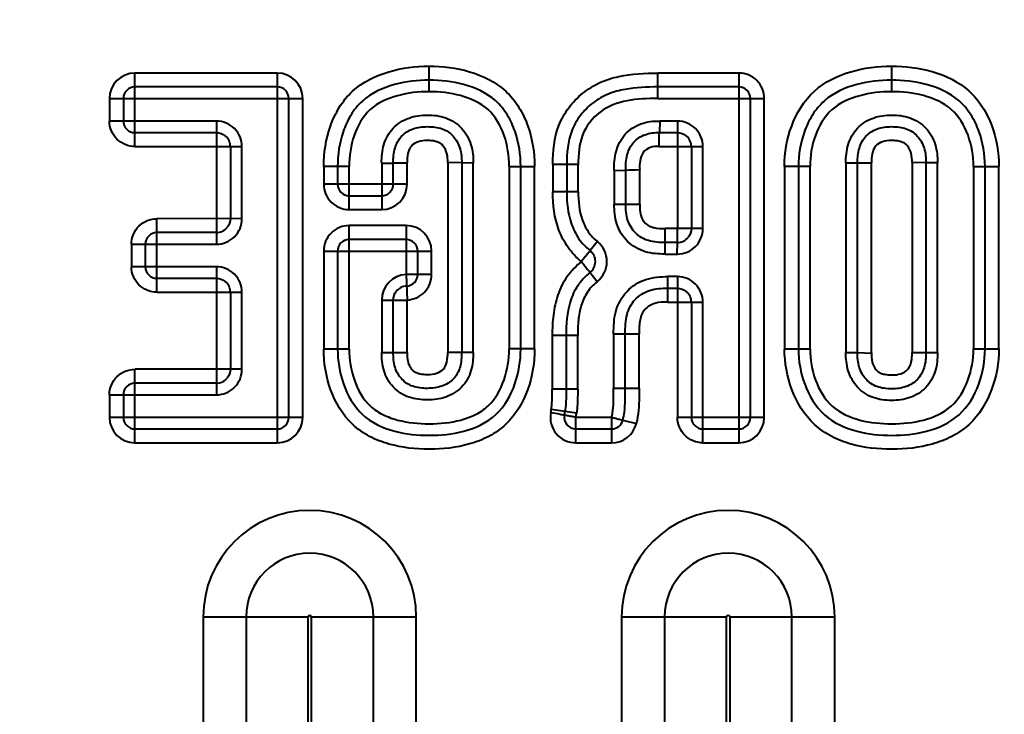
# Model space of a CAD drawing. Header units: millimetres. Extents: x -2895 to -298, y -11750 to -2997.
# Drawn here: x -1776.12 to -1733.55, y -5944.39 to -5914.38 of the extents above; entities that cross this region are included whole.
import ezdxf

# ---------------------------------------------------------------- set-up
doc = ezdxf.new("R2010")
doc.units = ezdxf.units.MM
doc.header["$LTSCALE"] = 16.335
doc.header["$PDMODE"] = 3
doc.header["$PDSIZE"] = 0.3125
doc.layers.get('0').update_dxf_attribs({"linetype": 'CONTINUOUS'})
doc.layers.get('Defpoints').update_dxf_attribs({"linetype": 'CONTINUOUS'})
doc.styles.get("Standard").update_dxf_attribs({"font": 'txt', "width": 0.8})
doc.dimstyles.new('ISO-25', dxfattribs={"dimtxt": 8, "dimasz": 6, "dimexe": 0, "dimexo": 0, "dimgap": 0, "dimtad": 1, "dimdsep": 46, "dimtxsty": 'Standard', "dimcen": 0, "dimclrd": 4, "dimclre": 4, "dimclrt": 6, "dimazin": 0, "dimtfac": 1, "dimtofl": 0, "dimtmove": 0, "dimatfit": 3, "dimfxl": 0, "dimarcsym": 0})

# ---------------------------------------------------------------- blocks, each defined once
blk = doc.blocks.new('*D131')
at = {"color": 4, "lineweight": -2, "transparency": 16777216}
for p, q in [((-1562.533, -5933.468), (-1550.533, -5928.468)), ((-1550.533, -5928.468), (-1530.533, -5928.468)), ((-1601.269, -5933.468), (-1562.533, -5933.468))]:
    blk.add_line(p, q, dxfattribs=at)
at = {"layer": 'Defpoints', "color": 0, "transparency": 16777216}
for p in [(-1601.269, -5933.468), (-1781.669, -5985.468)]:
    blk.add_point(p, dxfattribs=at)
at = {"color": 6, "transparency": 16777216, "insert": (-1534.533, -5925.468), "char_height": 6, "attachment_point": 5, "bg_fill": 3, "box_fill_scale": 1.1, "bg_fill_color": 256, "bg_fill_true_color": 13158600, "bg_fill_transparency": 0}
blk.add_mtext('52', dxfattribs=at)
at = {"layer": 'Defpoints', "color": 0, "transparency": 16777216}
blk.add_point((-1538.533, -5928.468), dxfattribs=at)
blk = doc.blocks.new('*D132')
at = {"color": 4, "lineweight": -2, "transparency": 16777216}
blk.add_line((-1601.269, -5894.463), (-1532.133, -5894.463), dxfattribs=at)
at = {"layer": 'Defpoints', "color": 0, "transparency": 16777216}
for p in [(-1601.269, -5894.463), (-1781.669, -5985.468)]:
    blk.add_point(p, dxfattribs=at)
at = {"color": 6, "transparency": 16777216, "insert": (-1535.333, -5891.463), "char_height": 6, "attachment_point": 5, "bg_fill": 3, "box_fill_scale": 1.1, "bg_fill_color": 256, "bg_fill_true_color": 13158600, "bg_fill_transparency": 0}
blk.add_mtext('91', dxfattribs=at)
at = {"layer": 'Defpoints', "color": 0, "transparency": 16777216}
blk.add_point((-1538.533, -5894.463), dxfattribs=at)
blk = doc.blocks.new('*D133')
at = {"color": 4, "lineweight": -2, "transparency": 16777216}
for p, q in [((-1562.533, -5880.468), (-1550.533, -5878.468)), ((-1550.533, -5878.468), (-1528.133, -5878.468)), ((-1584.039, -5880.468), (-1562.533, -5880.468))]:
    blk.add_line(p, q, dxfattribs=at)
at = {"layer": 'Defpoints', "color": 0, "transparency": 16777216}
for p in [(-1584.039, -5880.468), (-1781.669, -5985.468)]:
    blk.add_point(p, dxfattribs=at)
at = {"color": 6, "transparency": 16777216, "insert": (-1533.333, -5875.468), "char_height": 6, "attachment_point": 5, "bg_fill": 3, "box_fill_scale": 1.1, "bg_fill_color": 256, "bg_fill_true_color": 13158600, "bg_fill_transparency": 0}
blk.add_mtext('105', dxfattribs=at)
at = {"layer": 'Defpoints', "color": 0, "transparency": 16777216}
blk.add_point((-1538.533, -5878.468), dxfattribs=at)
blk = doc.blocks.new('*D134')
at = {"color": 4, "lineweight": -2, "transparency": 16777216}
for p, q in [((-1562.533, -5858.468), (-1550.533, -5853.207)), ((-1550.533, -5853.207), (-1527.333, -5853.207)), ((-1777.269, -5858.468), (-1562.533, -5858.468))]:
    blk.add_line(p, q, dxfattribs=at)
at = {"layer": 'Defpoints', "color": 0, "transparency": 16777216}
for p in [(-1777.269, -5858.468), (-1781.669, -5985.468)]:
    blk.add_point(p, dxfattribs=at)
at = {"color": 6, "transparency": 16777216, "insert": (-1532.933, -5850.207), "char_height": 6, "attachment_point": 5, "bg_fill": 3, "box_fill_scale": 1.1, "bg_fill_color": 256, "bg_fill_true_color": 13158600, "bg_fill_transparency": 0}
blk.add_mtext('127', dxfattribs=at)
at = {"layer": 'Defpoints', "color": 0, "transparency": 16777216}
blk.add_point((-1538.533, -5853.207), dxfattribs=at)
blk = doc.blocks.new('*D135')
at = {"color": 4, "lineweight": -2, "transparency": 16777216}
blk.add_line((-1573.271, -5825.468), (-1528.133, -5825.468), dxfattribs=at)
at = {"layer": 'Defpoints', "color": 0, "transparency": 16777216}
for p in [(-1573.271, -5825.468), (-1781.669, -5985.468)]:
    blk.add_point(p, dxfattribs=at)
at = {"color": 6, "transparency": 16777216, "insert": (-1533.333, -5822.468), "char_height": 6, "attachment_point": 5, "bg_fill": 3, "box_fill_scale": 1.1, "bg_fill_color": 256, "bg_fill_true_color": 13158600, "bg_fill_transparency": 0}
blk.add_mtext('160', dxfattribs=at)
at = {"layer": 'Defpoints', "color": 0, "transparency": 16777216}
blk.add_point((-1538.533, -5825.468), dxfattribs=at)
blk = doc.blocks.new('*D148')
at = {"color": 4, "lineweight": -2, "transparency": 16777216}
blk.add_line((-1741.669, -5854.068), (-1741.669, -5783.945), dxfattribs=at)
at = {"layer": 'Defpoints', "color": 0, "transparency": 16777216}
for p in [(-1741.669, -5854.068), (-1781.669, -5985.468)]:
    blk.add_point(p, dxfattribs=at)
at = {"color": 6, "transparency": 16777216, "insert": (-1744.669, -5787.545), "char_height": 6, "attachment_point": 5, "rotation": 90, "bg_fill": 3, "box_fill_scale": 1.1, "bg_fill_color": 256, "bg_fill_true_color": 13158600, "bg_fill_transparency": 0}
blk.add_mtext('40', dxfattribs=at)
at = {"layer": 'Defpoints', "color": 0, "transparency": 16777216}
blk.add_point((-1741.669, -5791.145), dxfattribs=at)
blk = doc.blocks.new('*D149')
at = {"color": 4, "lineweight": -2, "transparency": 16777216}
blk.add_line((-1701.669, -5854.068), (-1701.669, -5783.945), dxfattribs=at)
at = {"layer": 'Defpoints', "color": 0, "transparency": 16777216}
for p in [(-1701.669, -5854.068), (-1781.669, -5985.468)]:
    blk.add_point(p, dxfattribs=at)
at = {"color": 6, "transparency": 16777216, "insert": (-1704.669, -5787.545), "char_height": 6, "attachment_point": 5, "rotation": 90, "bg_fill": 3, "box_fill_scale": 1.1, "bg_fill_color": 256, "bg_fill_true_color": 13158600, "bg_fill_transparency": 0}
blk.add_mtext('80', dxfattribs=at)
at = {"layer": 'Defpoints', "color": 0, "transparency": 16777216}
blk.add_point((-1701.669, -5791.145), dxfattribs=at)
blk = doc.blocks.new('*D150')
at = {"color": 4, "lineweight": -2, "transparency": 16777216}
blk.add_line((-1631.669, -5854.163), (-1631.669, -5780.745), dxfattribs=at)
at = {"layer": 'Defpoints', "color": 0, "transparency": 16777216}
for p in [(-1631.669, -5854.163), (-1781.669, -5985.468)]:
    blk.add_point(p, dxfattribs=at)
at = {"color": 6, "transparency": 16777216, "insert": (-1634.669, -5785.945), "char_height": 6, "attachment_point": 5, "rotation": 90, "bg_fill": 3, "box_fill_scale": 1.1, "bg_fill_color": 256, "bg_fill_true_color": 13158600, "bg_fill_transparency": 0}
blk.add_mtext('150', dxfattribs=at)
at = {"layer": 'Defpoints', "color": 0, "transparency": 16777216}
blk.add_point((-1631.669, -5791.145), dxfattribs=at)
blk = doc.blocks.new('*D151')
at = {"color": 4, "lineweight": -2, "transparency": 16777216}
for p, q in [((-1604.169, -5803.145), (-1604.169, -5779.945)), ((-1605.669, -5815.145), (-1604.169, -5803.145)), ((-1605.669, -5971.068), (-1605.669, -5815.145))]:
    blk.add_line(p, q, dxfattribs=at)
at = {"layer": 'Defpoints', "color": 0, "transparency": 16777216}
for p in [(-1605.669, -5971.068), (-1781.669, -5985.468)]:
    blk.add_point(p, dxfattribs=at)
at = {"color": 6, "transparency": 16777216, "insert": (-1607.169, -5785.545), "char_height": 6, "attachment_point": 5, "rotation": 90, "bg_fill": 3, "box_fill_scale": 1.1, "bg_fill_color": 256, "bg_fill_true_color": 13158600, "bg_fill_transparency": 0}
blk.add_mtext('176', dxfattribs=at)
at = {"layer": 'Defpoints', "color": 0, "transparency": 16777216}
blk.add_point((-1604.169, -5791.145), dxfattribs=at)
blk = doc.blocks.new('*D206')
at = {"color": 4, "lineweight": -2, "transparency": 16777216}
blk.add_line((-1576.669, -5822.298), (-1576.669, -5779.145), dxfattribs=at)
at = {"layer": 'Defpoints', "color": 0, "transparency": 16777216}
for p in [(-1576.669, -5791.145), (-1576.669, -5822.298), (-1781.669, -5985.468)]:
    blk.add_point(p, dxfattribs=at)
at = {"color": 6, "transparency": 16777216, "insert": (-1579.669, -5785.145), "char_height": 6, "attachment_point": 5, "rotation": 90, "bg_fill": 3, "box_fill_scale": 1.1, "bg_fill_color": 256, "bg_fill_true_color": 13158600, "bg_fill_transparency": 0}
blk.add_mtext('205', dxfattribs=at)
blk = doc.blocks.new('*D183')
at = {"color": 4, "lineweight": -2, "transparency": 16777216}
blk.add_line((-1666.094, -5864.313), (-1520.446, -5864.313), dxfattribs=at)
at = {"layer": 'Defpoints', "color": 0, "transparency": 16777216}
for p in [(-1666.094, -5864.313), (-1781.669, -5985.468)]:
    blk.add_point(p, dxfattribs=at)
at = {"color": 6, "transparency": 16777216, "insert": (-1530.046, -5861.313), "char_height": 6, "attachment_point": 5, "bg_fill": 3, "box_fill_scale": 1.1, "bg_fill_color": 256, "bg_fill_true_color": 13158600, "bg_fill_transparency": 0}
blk.add_mtext('121.16', dxfattribs=at)
at = {"layer": 'Defpoints', "color": 0, "transparency": 16777216}
blk.add_point((-1539.646, -5864.313), dxfattribs=at)
blk = doc.blocks.new('*D184')
at = {"color": 4, "lineweight": -2, "transparency": 16777216}
blk.add_line((-1666.094, -5863.702), (-1666.094, -5771.834), dxfattribs=at)
at = {"layer": 'Defpoints', "color": 0, "transparency": 16777216}
for p in [(-1666.094, -5863.702), (-1781.669, -5985.468)]:
    blk.add_point(p, dxfattribs=at)
at = {"color": 6, "transparency": 16777216, "insert": (-1669.094, -5782.234), "char_height": 6, "attachment_point": 5, "rotation": 90, "bg_fill": 3, "box_fill_scale": 1.1, "bg_fill_color": 256, "bg_fill_true_color": 13158600, "bg_fill_transparency": 0}
blk.add_mtext('115.58', dxfattribs=at)
at = {"layer": 'Defpoints', "color": 0, "transparency": 16777216}
blk.add_point((-1666.094, -5792.634), dxfattribs=at)
blk = doc.blocks.new('*D604')
at = {"color": 4, "lineweight": -2, "transparency": 16777216}
blk.add_line((-1780.054, -5840.468), (-1754.09, -5840.468), dxfattribs=at)
at = {"layer": 'Defpoints', "color": 0, "transparency": 16777216}
for p in [(-1780.054, -5840.468), (-1781.669, -5985.468)]:
    blk.add_point(p, dxfattribs=at)
at = {"color": 6, "transparency": 16777216, "insert": (-1759.69, -5837.468), "char_height": 6, "attachment_point": 5, "bg_fill": 3, "box_fill_scale": 1.1, "bg_fill_color": 256, "bg_fill_true_color": 13158600, "bg_fill_transparency": 0}
blk.add_mtext('145', dxfattribs=at)
at = {"layer": 'Defpoints', "color": 0, "transparency": 16777216}
blk.add_point((-1765.29, -5840.468), dxfattribs=at)

msp = doc.modelspace()

# ---------------------------------------------------------------- linework, layer by layer
at = {"color": 7, "linetype": 'Continuous'}
for p, q in [((-1758.42, -5917.493), (-1758.422, -5916.392)), ((-1738.431, -5916.392), (-1738.429, -5917.493)), ((-1771.136, -5919.862), (-1771.136, -5916.686)), ((-1764.985, -5916.686), (-1771.136, -5916.686)), ((-1764.985, -5916.686), (-1764.985, -5932.664)), ((-1748.53, -5917.787), (-1748.53, -5916.686)), ((-1745.028, -5916.686), (-1748.53, -5916.686)), ((-1745.028, -5916.686), (-1745.028, -5932.664)), ((-1764.985, -5917.287), (-1771.136, -5917.287)), ((-1745.028, -5917.287), (-1748.53, -5917.287)), ((-1772.237, -5917.787), (-1772.237, -5918.761)), ((-1772.237, -5917.787), (-1763.884, -5917.787)), ((-1771.636, -5917.787), (-1771.636, -5918.761)), ((-1764.485, -5931.563), (-1764.485, -5917.787)), ((-1763.884, -5931.563), (-1763.884, -5917.787)), ((-1748.53, -5917.787), (-1743.927, -5917.787)), ((-1744.528, -5931.563), (-1744.528, -5917.787)), ((-1743.927, -5931.563), (-1743.927, -5917.787)), ((-1767.613, -5918.761), (-1772.237, -5918.761)), ((-1767.613, -5918.761), (-1767.613, -5924.081)), ((-1748.45, -5918.761), (-1748.462, -5919.262)), ((-1747.687, -5918.761), (-1748.449, -5918.761)), ((-1747.687, -5918.761), (-1747.685, -5923.405)), ((-1771.136, -5919.262), (-1767.613, -5919.262)), ((-1748.462, -5919.262), (-1747.687, -5919.262)), ((-1771.13, -5919.864), (-1766.508, -5919.867)), ((-1767.008, -5919.867), (-1767.008, -5922.976)), ((-1766.508, -5922.976), (-1766.508, -5919.867)), ((-1748.479, -5919.862), (-1746.582, -5919.867)), ((-1747.082, -5919.867), (-1747.082, -5923.403)), ((-1746.582, -5923.402), (-1746.582, -5919.867)), ((-1760.469, -5920.579), (-1760.469, -5922.585)), ((-1759.968, -5921.484), (-1759.968, -5920.571)), ((-1759.368, -5921.484), (-1759.368, -5920.565)), ((-1757.011, -5920.569), (-1757.612, -5920.55)), ((-1757.612, -5920.552), (-1757.612, -5928.759)), ((-1757.011, -5920.569), (-1757.011, -5928.759)), ((-1756.511, -5920.577), (-1757.011, -5920.569)), ((-1756.511, -5928.759), (-1756.511, -5920.577)), ((-1753.071, -5920.643), (-1753.071, -5921.816)), ((-1751.97, -5920.643), (-1753.071, -5920.643)), ((-1752.47, -5920.643), (-1752.47, -5921.816)), ((-1751.97, -5921.816), (-1751.97, -5920.643)), ((-1740.399, -5920.573), (-1740.399, -5928.756)), ((-1739.898, -5928.764), (-1739.898, -5920.566)), ((-1739.298, -5928.782), (-1739.298, -5920.56)), ((-1736.941, -5920.563), (-1737.541, -5920.545)), ((-1737.541, -5920.548), (-1737.541, -5928.781)), ((-1736.941, -5920.563), (-1736.941, -5928.776)), ((-1736.44, -5920.57), (-1736.941, -5920.563)), ((-1736.44, -5928.77), (-1736.44, -5920.57)), ((-1762.975, -5920.727), (-1762.975, -5921.484)), ((-1761.875, -5920.727), (-1762.975, -5920.727)), ((-1762.375, -5920.727), (-1762.375, -5921.484)), ((-1761.875, -5922.585), (-1761.875, -5920.727)), ((-1754.958, -5920.721), (-1754.958, -5928.607)), ((-1754.958, -5920.721), (-1753.857, -5920.721)), ((-1754.457, -5928.607), (-1754.457, -5920.721)), ((-1753.857, -5928.607), (-1753.857, -5920.721)), ((-1750.416, -5920.893), (-1749.916, -5920.878)), ((-1750.416, -5920.893), (-1750.416, -5922.349)), ((-1749.916, -5922.349), (-1749.916, -5920.878)), ((-1749.315, -5922.349), (-1749.315, -5920.857)), ((-1743.053, -5920.727), (-1743.053, -5928.612)), ((-1741.952, -5920.727), (-1743.053, -5920.727)), ((-1742.452, -5920.727), (-1742.452, -5928.612)), ((-1741.952, -5928.612), (-1741.952, -5920.727)), ((-1734.887, -5920.721), (-1734.887, -5928.607)), ((-1734.887, -5920.721), (-1733.786, -5920.721)), ((-1734.387, -5928.607), (-1734.387, -5920.721)), ((-1733.786, -5928.607), (-1733.786, -5920.721)), ((-1759.368, -5921.484), (-1762.975, -5921.484)), ((-1751.97, -5921.816), (-1753.071, -5921.816)), ((-1761.875, -5921.985), (-1760.469, -5921.985)), ((-1750.416, -5922.349), (-1749.315, -5922.349)), ((-1761.875, -5922.585), (-1760.469, -5922.585)), ((-1770.186, -5926.157), (-1770.186, -5922.981)), ((-1766.508, -5922.976), (-1770.18, -5922.979)), ((-1767.613, -5923.581), (-1770.186, -5923.581)), ((-1761.875, -5928.612), (-1761.875, -5923.276)), ((-1759.411, -5923.276), (-1761.875, -5923.276)), ((-1759.411, -5923.276), (-1759.411, -5925.39)), ((-1748.215, -5924.508), (-1748.216, -5923.407)), ((-1746.582, -5923.403), (-1747.685, -5923.403)), ((-1771.287, -5924.081), (-1771.287, -5925.056)), ((-1771.287, -5924.081), (-1767.613, -5924.081)), ((-1770.686, -5924.081), (-1770.686, -5925.056)), ((-1759.411, -5923.877), (-1761.875, -5923.877)), ((-1751.143, -5923.971), (-1751.457, -5924.36)), ((-1747.687, -5924.008), (-1748.216, -5924.008)), ((-1747.688, -5924.508), (-1747.687, -5924.008)), ((-1762.975, -5924.377), (-1762.975, -5928.612)), ((-1762.975, -5924.377), (-1758.31, -5924.377)), ((-1762.375, -5924.377), (-1762.375, -5928.612)), ((-1758.911, -5925.39), (-1758.911, -5924.377)), ((-1758.31, -5925.39), (-1758.31, -5924.377)), ((-1748.215, -5924.508), (-1747.688, -5924.508)), ((-1767.613, -5925.056), (-1771.287, -5925.056)), ((-1767.613, -5925.056), (-1767.613, -5930.589)), ((-1751.157, -5925.703), (-1751.465, -5925.308)), ((-1770.186, -5925.556), (-1767.613, -5925.556)), ((-1759.411, -5925.39), (-1759.363, -5926.495)), ((-1758.31, -5925.39), (-1759.411, -5925.39)), ((-1748.093, -5926.583), (-1748.093, -5925.482)), ((-1747.687, -5925.482), (-1748.093, -5925.482)), ((-1747.687, -5925.482), (-1747.684, -5931.558)), ((-1770.18, -5926.158), (-1766.508, -5926.161)), ((-1767.008, -5926.161), (-1767.008, -5929.484)), ((-1766.508, -5929.484), (-1766.508, -5926.161)), ((-1748.093, -5925.983), (-1747.687, -5925.983)), ((-1760.469, -5926.495), (-1760.469, -5928.758)), ((-1760.469, -5926.495), (-1759.365, -5926.495)), ((-1759.968, -5928.758), (-1759.968, -5926.495)), ((-1759.367, -5928.758), (-1759.367, -5926.493)), ((-1748.093, -5926.584), (-1746.582, -5926.588)), ((-1747.082, -5926.588), (-1747.082, -5931.563)), ((-1746.582, -5932.664), (-1746.582, -5926.588)), ((-1753.095, -5928.025), (-1753.095, -5930.343)), ((-1751.994, -5928.025), (-1753.095, -5928.025)), ((-1752.495, -5928.025), (-1752.495, -5930.343)), ((-1751.994, -5930.343), (-1751.994, -5928.025)), ((-1750.441, -5927.948), (-1750.441, -5930.308)), ((-1750.441, -5927.948), (-1749.34, -5927.948)), ((-1749.94, -5930.308), (-1749.94, -5927.948)), ((-1749.34, -5930.308), (-1749.34, -5927.948)), ((-1761.875, -5928.612), (-1762.975, -5928.612)), ((-1760.469, -5928.758), (-1759.368, -5928.758)), ((-1756.511, -5928.759), (-1757.612, -5928.759)), ((-1753.857, -5928.607), (-1754.958, -5928.607)), ((-1741.952, -5928.612), (-1743.053, -5928.612)), ((-1740.399, -5928.756), (-1739.898, -5928.764)), ((-1739.898, -5928.764), (-1739.298, -5928.784)), ((-1734.887, -5928.607), (-1733.786, -5928.607)), ((-1771.136, -5932.664), (-1771.136, -5929.488)), ((-1766.508, -5929.484), (-1771.13, -5929.487)), ((-1767.613, -5930.089), (-1771.136, -5930.089)), ((-1751.994, -5930.343), (-1753.095, -5930.343)), ((-1750.441, -5930.308), (-1749.34, -5930.308)), ((-1772.237, -5930.589), (-1772.237, -5931.563)), ((-1772.237, -5930.589), (-1767.613, -5930.589)), ((-1771.636, -5930.589), (-1771.636, -5931.563)), ((-1752.046, -5931.379), (-1753.136, -5931.23)), ((-1763.884, -5931.563), (-1772.237, -5931.563)), ((-1752.076, -5932.664), (-1752.076, -5931.563)), ((-1750.528, -5931.563), (-1752.076, -5931.563)), ((-1750.528, -5931.563), (-1750.528, -5932.664)), ((-1750.043, -5931.685), (-1749.46, -5931.832)), ((-1743.927, -5931.563), (-1747.683, -5931.563)), ((-1771.136, -5932.064), (-1764.985, -5932.064)), ((-1752.076, -5932.064), (-1750.528, -5932.064)), ((-1746.582, -5932.064), (-1745.028, -5932.064)), ((-1771.136, -5932.664), (-1764.985, -5932.664)), ((-1752.076, -5932.664), (-1750.528, -5932.664)), ((-1746.582, -5932.664), (-1745.028, -5932.664)), ((-1768.186, -5940.19), (-1768.186, -6037.675)), ((-1768.186, -5940.19), (-1763.646, -5940.19)), ((-1766.333, -5940.19), (-1766.333, -6037.675)), ((-1763.646, -6037.675), (-1763.646, -5940.19)), ((-1763.513, -5940.19), (-1763.513, -6037.675)), ((-1763.513, -5940.19), (-1758.973, -5940.19)), ((-1760.826, -6037.675), (-1760.826, -5940.19)), ((-1758.973, -6037.675), (-1758.973, -5940.19)), ((-1750.096, -5940.19), (-1750.096, -6037.675)), ((-1750.096, -5940.19), (-1745.556, -5940.19)), ((-1748.243, -5940.19), (-1748.243, -6037.675)), ((-1745.556, -6037.675), (-1745.556, -5940.19)), ((-1745.423, -5940.19), (-1745.423, -6037.675)), ((-1745.423, -5940.19), (-1740.883, -5940.19)), ((-1742.736, -6037.675), (-1742.736, -5940.19)), ((-1740.883, -6037.675), (-1740.883, -5940.19))]:
    msp.add_line(p, q, dxfattribs=at)
for centre, radius, start, end in [((-1771.136, -5917.787), 1.101, 90, 180), ((-1764.985, -5917.787), 1.101, 0, 90), ((-1745.028, -5917.787), 1.101, 0, 90.0079), ((-1771.136, -5917.787), 0.5, 90, 180), ((-1764.985, -5917.787), 0.5, 0, 90), ((-1745.028, -5917.787), 0.5, 360, 90.0001), ((-1771.136, -5918.761), 0.5, 180, 270.0002), ((-1767.613, -5919.867), 1.105, 359.9961, 90.0041), ((-1747.687, -5919.867), 1.105, 359.9943, 90.0071), ((-1767.613, -5919.867), 0.605, 0.0018, 50.757), ((-1845.562, -5916.804), 97.131, 358.19565, 358.55002), ((-1747.687, -5919.867), 0.605, 0.0033, 50.7175), ((-1753.261, -5816.406), 104.525, 271.8341, 272.16346), ((-1761.875, -5921.484), 1.101, 179.9999, 270), ((-1761.875, -5921.484), 0.5, 180, 270), ((-1760.469, -5921.484), 1.101, 270, 359.9909), ((-1760.469, -5921.484), 0.5, 270, 0.0005), ((-1767.613, -5922.976), 1.105, 269.9927, 0.0063), ((-1770.186, -5924.081), 0.5, 90, 180), ((-1767.613, -5922.976), 0.605, 270.0034, 320.7144), ((-1761.875, -5924.377), 1.101, 90, 180.0017), ((-1759.411, -5924.377), 1.101, 0, 90), ((-1747.687, -5923.403), 1.105, 269.9599, 0.0059), ((-1761.875, -5924.377), 0.5, 90, 179.9998), ((-1759.411, -5924.377), 0.5, 0, 90), ((-1751.837, -5924.831), 1.105, 307.9937, 51.1222), ((-1747.687, -5923.403), 0.605, 269.9748, 320.696), ((-1751.837, -5924.831), 0.605, 307.9664, 51.1382), ((-1770.186, -5925.056), 0.5, 180, 270), ((-1767.613, -5926.161), 1.105, 359.9941, 90.0073), ((-1767.613, -5926.161), 0.605, 0.0034, 50.7144), ((-1759.363, -5926.495), 1.105, 92.4905, 180.0075), ((-1759.411, -5925.39), 0.5, 272.4915, 0), ((-1747.687, -5926.588), 1.105, 359.9927, 90.0073), ((-1759.363, -5926.495), 0.605, 92.4898, 141.8306), ((-1747.687, -5926.588), 0.605, 0.0034, 50.7146), ((-1767.613, -5929.484), 1.105, 269.9927, 0.0059), ((-1767.613, -5929.484), 0.605, 270.0034, 320.7144), ((-1771.136, -5930.589), 0.5, 90, 180), ((-1755.695, -5930.88), 2.582, 349.2259, 352.2138), ((-1755.69, -5930.881), 3.178, 349.2662, 352.2167), ((-1771.136, -5931.563), 1.101, 180, 270), ((-1771.136, -5931.563), 0.5, 180, 270), ((-1764.985, -5931.563), 1.101, 270, 0), ((-1764.985, -5931.563), 0.5, 270, 0), ((-1752.076, -5931.563), 1.101, 169.5146, 270), ((-1752.076, -5931.563), 0.5, 169.5894, 270), ((-1755.691, -5930.881), 3.679, 349.3117, 352.218), ((-1750.528, -5931.563), 0.5, 270, 345.9112), ((-1746.582, -5931.563), 0.5, 180, 270), ((-1745.028, -5931.563), 1.101, 270, 0), ((-1745.028, -5931.563), 0.5, 270, 0), ((-1750.528, -5931.563), 1.101, 270, 345.8921), ((-1763.579, -5940.19), 4.606, 0, 180), ((-1745.489, -5940.19), 4.606, 0, 180), ((-1763.579, -5940.19), 2.753, 0.0001, 179.9999), ((-1745.489, -5940.19), 2.753, 0.0001, 179.9999), ((-1763.579, -5940.19), 0.0669, 0, 180), ((-1745.489, -5940.19), 0.0669, 0, 180)]:
    msp.add_arc(centre, radius, start, end, dxfattribs=at)
for points, knots in [([(-1762.975, -5920.727), (-1762.975, -5920.138), (-1762.833, -5919.24), (-1762.333, -5918.155), (-1761.577, -5917.21), (-1760.191, -5916.532), (-1759.008, -5916.393), (-1758.422, -5916.392)], [0, 0, 0, 0, 0.248709, 0.374528, 0.501695, 0.752413, 1, 1, 1, 1]), ([(-1758.422, -5916.392), (-1757.835, -5916.391), (-1756.65, -5916.529), (-1755.262, -5917.205), (-1754.503, -5918.149), (-1754.001, -5919.233), (-1753.857, -5920.132), (-1753.857, -5920.721)], [0, 0, 0, 0, 0.247619, 0.498373, 0.625528, 0.75135, 1, 1, 1, 1]), ([(-1743.053, -5920.727), (-1743.053, -5920.134), (-1742.854, -5918.936), (-1741.884, -5917.34), (-1740.211, -5916.531), (-1739.021, -5916.393), (-1738.431, -5916.392)], [0, 0, 0, 0, 0.249375, 0.500928, 0.752039, 1, 1, 1, 1]), ([(-1738.431, -5916.392), (-1737.84, -5916.391), (-1736.646, -5916.526), (-1735.246, -5917.196), (-1734.468, -5918.135), (-1733.943, -5919.22), (-1733.786, -5920.126), (-1733.786, -5920.721)], [0, 0, 0, 0, 0.247547, 0.498148, 0.625202, 0.751045, 1, 1, 1, 1]), ([(-1753.071, -5920.643), (-1753.071, -5920.072), (-1752.984, -5919.185), (-1752.41, -5918.168), (-1751.8, -5917.534), (-1751.052, -5917.068), (-1749.953, -5916.726), (-1749.093, -5916.686), (-1748.53, -5916.686)], [0, 0, 0, 0, 0.248847, 0.37502, 0.502161, 0.628818, 0.754444, 1, 1, 1, 1]), ([(-1758.421, -5916.993), (-1758.922, -5916.993), (-1759.943, -5917.107), (-1761.168, -5917.661), (-1761.832, -5918.493), (-1762.255, -5919.444), (-1762.375, -5920.219), (-1762.375, -5920.727)], [0, 0, 0, 0, 0.243898, 0.496602, 0.626837, 0.753175, 1, 1, 1, 1]), ([(-1754.457, -5920.721), (-1754.457, -5920.214), (-1754.578, -5919.437), (-1755.004, -5918.487), (-1755.671, -5917.656), (-1756.898, -5917.104), (-1757.919, -5916.992), (-1758.421, -5916.993)], [0, 0, 0, 0, 0.246884, 0.373239, 0.503481, 0.75607, 1, 1, 1, 1]), ([(-1748.53, -5917.287), (-1749.004, -5917.287), (-1749.731, -5917.315), (-1750.682, -5917.568), (-1751.351, -5917.946), (-1751.899, -5918.495), (-1752.408, -5919.377), (-1752.47, -5920.151), (-1752.47, -5920.643)], [0, 0, 0, 0, 0.239198, 0.364555, 0.493614, 0.622131, 0.751954, 1, 1, 1, 1]), ([(-1738.43, -5916.993), (-1738.935, -5916.994), (-1739.961, -5917.106), (-1741.195, -5917.656), (-1741.876, -5918.481), (-1742.321, -5919.431), (-1742.452, -5920.214), (-1742.452, -5920.727)], [0, 0, 0, 0, 0.243755, 0.496063, 0.625977, 0.752346, 1, 1, 1, 1]), ([(-1734.387, -5920.721), (-1734.387, -5920.207), (-1734.52, -5919.421), (-1734.969, -5918.471), (-1735.657, -5917.647), (-1736.895, -5917.101), (-1737.924, -5916.992), (-1738.43, -5916.993)], [0, 0, 0, 0, 0.247684, 0.374108, 0.504063, 0.756232, 1, 1, 1, 1]), ([(-1758.42, -5917.493), (-1758.878, -5917.494), (-1759.775, -5917.592), (-1761.061, -5918.154), (-1761.744, -5919.381), (-1761.875, -5920.274), (-1761.875, -5920.727)], [0, 0, 0, 0, 0.255232, 0.502233, 0.747224, 1, 1, 1, 1]), ([(-1754.958, -5920.721), (-1754.958, -5920.268), (-1755.089, -5919.375), (-1755.777, -5918.149), (-1757.065, -5917.59), (-1757.963, -5917.492), (-1758.42, -5917.493)], [0, 0, 0, 0, 0.252745, 0.497678, 0.744772, 1, 1, 1, 1]), ([(-1738.429, -5917.493), (-1738.89, -5917.494), (-1739.796, -5917.592), (-1741.093, -5918.152), (-1741.808, -5919.371), (-1741.952, -5920.271), (-1741.952, -5920.727)], [0, 0, 0, 0, 0.255337, 0.502711, 0.747917, 1, 1, 1, 1]), ([(-1734.887, -5920.721), (-1734.887, -5920.265), (-1735.033, -5919.362), (-1735.755, -5918.143), (-1737.058, -5917.588), (-1737.967, -5917.492), (-1738.429, -5917.493)], [0, 0, 0, 0, 0.251969, 0.497092, 0.744635, 1, 1, 1, 1]), ([(-1748.53, -5917.787), (-1748.973, -5917.787), (-1749.842, -5917.808), (-1751.089, -5918.266), (-1751.913, -5919.338), (-1751.97, -5920.212), (-1751.97, -5920.643)], [0, 0, 0, 0, 0.258719, 0.505508, 0.748741, 1, 1, 1, 1]), ([(-1760.469, -5920.579), (-1760.475, -5920.313), (-1760.424, -5919.767), (-1760.024, -5919.025), (-1759.306, -5918.573), (-1758.493, -5918.469), (-1757.674, -5918.563), (-1756.962, -5919.024), (-1756.563, -5919.764), (-1756.503, -5920.31), (-1756.511, -5920.577)], [0, 0, 0, 0, 0.123457, 0.249619, 0.375806, 0.500052, 0.623702, 0.750494, 0.876068, 1, 1, 1, 1]), ([(-1740.399, -5920.573), (-1740.404, -5920.307), (-1740.353, -5919.762), (-1739.951, -5919.023), (-1739.234, -5918.573), (-1738.423, -5918.469), (-1737.606, -5918.562), (-1736.894, -5919.021), (-1736.494, -5919.758), (-1736.433, -5920.303), (-1736.44, -5920.57)], [0, 0, 0, 0, 0.123468, 0.249638, 0.375821, 0.500062, 0.623698, 0.750483, 0.876073, 1, 1, 1, 1]), ([(-1771.13, -5919.864), (-1771.274, -5919.864), (-1771.564, -5919.807), (-1771.932, -5919.562), (-1772.179, -5919.196), (-1772.237, -5918.905), (-1772.237, -5918.761)], [0, 0, 0, 0, 0.250052, 0.500024, 0.749987, 1, 1, 1, 1]), ([(-1750.416, -5920.893), (-1750.432, -5920.623), (-1750.382, -5920.068), (-1750.011, -5919.297), (-1749.286, -5918.824), (-1748.724, -5918.749), (-1748.449, -5918.761)], [0, 0, 0, 0, 0.246543, 0.498185, 0.750226, 1, 1, 1, 1]), ([(-1759.968, -5920.571), (-1759.974, -5920.357), (-1759.935, -5919.942), (-1759.649, -5919.381), (-1759.113, -5919.052), (-1758.592, -5918.989), (-1758.168, -5919.015), (-1757.861, -5919.082), (-1757.591, -5919.212), (-1757.37, -5919.406), (-1757.199, -5919.652), (-1757.035, -5920.036), (-1757.004, -5920.357), (-1757.011, -5920.569)], [0, 0, 0, 0, 0.130944, 0.250704, 0.370227, 0.498506, 0.56548, 0.629715, 0.688946, 0.746905, 0.807552, 0.870372, 1, 1, 1, 1]), ([(-1749.916, -5920.878), (-1749.93, -5920.658), (-1749.894, -5920.232), (-1749.627, -5919.645), (-1749.088, -5919.301), (-1748.671, -5919.251), (-1748.462, -5919.262)], [0, 0, 0, 0, 0.265433, 0.507313, 0.747993, 1, 1, 1, 1]), ([(-1739.898, -5920.566), (-1739.903, -5920.352), (-1739.863, -5919.938), (-1739.577, -5919.379), (-1739.042, -5919.052), (-1738.522, -5918.989), (-1738.099, -5919.015), (-1737.793, -5919.082), (-1737.523, -5919.211), (-1737.301, -5919.404), (-1737.131, -5919.649), (-1736.966, -5920.031), (-1736.935, -5920.351), (-1736.941, -5920.563)], [0, 0, 0, 0, 0.130881, 0.250622, 0.370183, 0.498485, 0.565478, 0.629742, 0.689004, 0.746971, 0.807581, 0.870357, 1, 1, 1, 1]), ([(-1757.612, -5920.552), (-1757.603, -5920.3), (-1757.663, -5919.957), (-1757.934, -5919.71), (-1758.098, -5919.644), (-1758.288, -5919.61), (-1758.558, -5919.596), (-1758.878, -5919.625), (-1759.212, -5919.816), (-1759.359, -5920.174), (-1759.372, -5920.429), (-1759.368, -5920.565)], [0, 0, 0, 0, 0.252708, 0.305524, 0.361064, 0.427327, 0.498852, 0.631043, 0.745528, 0.863645, 1, 1, 1, 1]), ([(-1737.541, -5920.548), (-1737.537, -5920.414), (-1737.555, -5920.155), (-1737.692, -5919.866), (-1737.864, -5919.71), (-1738.028, -5919.643), (-1738.218, -5919.61), (-1738.487, -5919.596), (-1738.806, -5919.624), (-1739.26, -5919.886), (-1739.304, -5920.311), (-1739.298, -5920.56)], [0, 0, 0, 0, 0.134642, 0.25696, 0.309795, 0.365378, 0.431649, 0.503175, 0.635408, 0.749975, 1, 1, 1, 1]), ([(-1748.479, -5919.862), (-1748.605, -5919.855), (-1748.862, -5919.873), (-1749.205, -5920.096), (-1749.308, -5920.479), (-1749.325, -5920.731), (-1749.315, -5920.857)], [0, 0, 0, 0, 0.250122, 0.498864, 0.750105, 1, 1, 1, 1]), ([(-1760.469, -5920.579), (-1760.356, -5920.578), (-1760.206, -5920.577), (-1760.039, -5920.573), (-1759.985, -5920.574), (-1759.968, -5920.571)], [0, 0, 0, 0, 0.677047, 0.899174, 1, 1, 1, 1]), ([(-1759.968, -5920.571), (-1759.948, -5920.568), (-1759.883, -5920.569), (-1759.756, -5920.566), (-1759.576, -5920.566), (-1759.44, -5920.565), (-1759.368, -5920.565)], [0, 0, 0, 0, 0.100855, 0.322986, 0.637378, 1, 1, 1, 1]), ([(-1740.399, -5920.573), (-1740.286, -5920.572), (-1740.135, -5920.571), (-1739.969, -5920.567), (-1739.915, -5920.568), (-1739.898, -5920.566)], [0, 0, 0, 0, 0.677042, 0.899167, 1, 1, 1, 1]), ([(-1739.898, -5920.566), (-1739.878, -5920.562), (-1739.813, -5920.564), (-1739.613, -5920.559), (-1739.433, -5920.56), (-1739.298, -5920.56)], [0, 0, 0, 0, 0.100841, 0.322976, 1, 1, 1, 1]), ([(-1751.834, -5924.832), (-1752.057, -5924.662), (-1752.441, -5924.238), (-1752.974, -5923.239), (-1753.067, -5922.376), (-1753.071, -5921.816)], [0, 0, 0, 0, 0.25041, 0.500843, 1, 1, 1, 1]), ([(-1752.47, -5921.816), (-1752.47, -5922.274), (-1752.398, -5922.989), (-1751.985, -5923.85), (-1751.646, -5924.208), (-1751.457, -5924.36)], [0, 0, 0, 0, 0.486129, 0.742878, 1, 1, 1, 1]), ([(-1751.97, -5921.816), (-1751.97, -5922.221), (-1751.917, -5922.836), (-1751.561, -5923.556), (-1751.294, -5923.849), (-1751.143, -5923.971)], [0, 0, 0, 0, 0.509589, 0.755775, 1, 1, 1, 1]), ([(-1748.215, -5924.508), (-1748.503, -5924.509), (-1749.096, -5924.473), (-1749.89, -5924.016), (-1750.367, -5923.233), (-1750.416, -5922.638), (-1750.416, -5922.349)], [0, 0, 0, 0, 0.246532, 0.499754, 0.752378, 1, 1, 1, 1]), ([(-1748.216, -5924.008), (-1748.455, -5924.008), (-1748.918, -5923.989), (-1749.527, -5923.644), (-1749.886, -5923.048), (-1749.916, -5922.585), (-1749.916, -5922.349)], [0, 0, 0, 0, 0.264506, 0.500233, 0.739647, 1, 1, 1, 1]), ([(-1749.315, -5922.349), (-1749.315, -5922.509), (-1749.311, -5922.811), (-1749.126, -5923.146), (-1748.901, -5923.306), (-1748.616, -5923.405), (-1748.379, -5923.407), (-1748.216, -5923.407)], [0, 0, 0, 0, 0.268166, 0.498642, 0.609037, 0.726088, 1, 1, 1, 1]), ([(-1771.287, -5924.081), (-1771.287, -5923.938), (-1771.229, -5923.647), (-1770.982, -5923.28), (-1770.614, -5923.036), (-1770.323, -5922.979), (-1770.18, -5922.979)], [0, 0, 0, 0, 0.250013, 0.499976, 0.749948, 1, 1, 1, 1]), ([(-1747.687, -5924.008), (-1747.688, -5923.987), (-1747.687, -5923.786), (-1747.687, -5923.586), (-1747.685, -5923.405)], [0, 0, 0, 0, 0.100781, 1, 1, 1, 1]), ([(-1751.448, -5924.349), (-1751.448, -5924.356), (-1751.463, -5924.375), (-1751.489, -5924.404), (-1751.53, -5924.449), (-1751.6, -5924.534), (-1751.702, -5924.664), (-1751.791, -5924.771), (-1751.834, -5924.832)], [0, 0, 0, 0, 0.034827, 0.102176, 0.200301, 0.325405, 0.639307, 1, 1, 1, 1]), ([(-1751.834, -5924.832), (-1752.059, -5925.024), (-1752.487, -5925.446), (-1752.887, -5926.257), (-1753.071, -5927.134), (-1753.096, -5927.728), (-1753.095, -5928.025)], [0, 0, 0, 0, 0.249934, 0.499686, 0.74984, 1, 1, 1, 1]), ([(-1751.834, -5924.832), (-1751.791, -5924.892), (-1751.702, -5924.997), (-1751.603, -5925.126), (-1751.534, -5925.211), (-1751.496, -5925.258), (-1751.472, -5925.288), (-1751.459, -5925.307), (-1751.46, -5925.315)], [0, 0, 0, 0, 0.361333, 0.675156, 0.800108, 0.897927, 0.964918, 1, 1, 1, 1]), ([(-1770.18, -5926.158), (-1770.323, -5926.158), (-1770.614, -5926.101), (-1770.982, -5925.857), (-1771.229, -5925.49), (-1771.287, -5925.199), (-1771.287, -5925.056)], [0, 0, 0, 0, 0.250052, 0.500024, 0.749987, 1, 1, 1, 1]), ([(-1751.465, -5925.308), (-1751.669, -5925.468), (-1752.032, -5925.855), (-1752.447, -5926.783), (-1752.495, -5927.541), (-1752.495, -5928.025)], [0, 0, 0, 0, 0.259244, 0.516943, 1, 1, 1, 1]), ([(-1759.367, -5926.493), (-1759.093, -5926.482), (-1758.536, -5926.233), (-1758.306, -5925.664), (-1758.31, -5925.39)], [0, 0, 0, 0, 0.500183, 1, 1, 1, 1]), ([(-1751.157, -5925.703), (-1751.319, -5925.829), (-1751.603, -5926.144), (-1751.871, -5926.724), (-1751.983, -5927.366), (-1751.994, -5927.803), (-1751.994, -5928.025)], [0, 0, 0, 0, 0.241708, 0.487191, 0.739838, 1, 1, 1, 1]), ([(-1750.441, -5927.948), (-1750.441, -5927.63), (-1750.419, -5926.973), (-1749.943, -5926.073), (-1749.076, -5925.529), (-1748.414, -5925.482), (-1748.093, -5925.482)], [0, 0, 0, 0, 0.245774, 0.49903, 0.752023, 1, 1, 1, 1]), ([(-1749.94, -5927.948), (-1749.94, -5927.672), (-1749.931, -5927.263), (-1749.743, -5926.769), (-1749.454, -5926.365), (-1748.888, -5926.008), (-1748.361, -5925.983), (-1748.093, -5925.983)], [0, 0, 0, 0, 0.266428, 0.386614, 0.503722, 0.741695, 1, 1, 1, 1]), ([(-1748.093, -5926.583), (-1748.284, -5926.583), (-1748.649, -5926.584), (-1749.052, -5926.821), (-1749.237, -5927.107), (-1749.31, -5927.363), (-1749.337, -5927.647), (-1749.34, -5927.845), (-1749.34, -5927.948)], [0, 0, 0, 0, 0.263496, 0.494252, 0.607398, 0.726321, 0.858443, 1, 1, 1, 1]), ([(-1753.857, -5928.607), (-1753.857, -5929.196), (-1754.051, -5930.385), (-1754.827, -5931.724), (-1755.82, -5932.415), (-1756.933, -5932.845), (-1758.414, -5933.005), (-1759.894, -5932.846), (-1761.008, -5932.417), (-1762.002, -5931.727), (-1762.78, -5930.39), (-1762.975, -5929.201), (-1762.975, -5928.612)], [0, 0, 0, 0, 0.124406, 0.249877, 0.313397, 0.376256, 0.50001, 0.623774, 0.686633, 0.750161, 0.875616, 1, 1, 1, 1]), ([(-1762.375, -5928.612), (-1762.375, -5929.12), (-1762.21, -5930.151), (-1761.41, -5931.568), (-1759.938, -5932.246), (-1758.414, -5932.387), (-1756.889, -5932.245), (-1755.418, -5931.564), (-1754.621, -5930.145), (-1754.457, -5929.115), (-1754.457, -5928.607)], [0, 0, 0, 0, 0.123801, 0.250933, 0.377946, 0.499991, 0.622047, 0.749124, 0.876239, 1, 1, 1, 1]), ([(-1761.875, -5928.612), (-1761.875, -5929.064), (-1761.731, -5929.958), (-1761.17, -5930.98), (-1760.417, -5931.472), (-1759.562, -5931.775), (-1758.414, -5931.884), (-1757.266, -5931.775), (-1756.411, -5931.47), (-1755.659, -5930.976), (-1755.1, -5929.953), (-1754.958, -5929.059), (-1754.958, -5928.607)], [0, 0, 0, 0, 0.126036, 0.248743, 0.309741, 0.37246, 0.499983, 0.627508, 0.690215, 0.751201, 0.873929, 1, 1, 1, 1]), ([(-1756.511, -5928.759), (-1756.511, -5929.023), (-1756.553, -5929.566), (-1756.958, -5930.305), (-1757.681, -5930.738), (-1758.357, -5930.83), (-1758.889, -5930.791), (-1759.287, -5930.711), (-1759.658, -5930.529), (-1760.081, -5930.178), (-1760.423, -5929.566), (-1760.469, -5929.023), (-1760.469, -5928.758)], [0, 0, 0, 0, 0.12298, 0.249339, 0.37556, 0.499551, 0.560851, 0.623361, 0.687027, 0.75108, 0.876797, 1, 1, 1, 1]), ([(-1757.012, -5928.759), (-1757.012, -5928.976), (-1757.036, -5929.391), (-1757.333, -5929.947), (-1757.873, -5930.254), (-1758.388, -5930.324), (-1758.812, -5930.299), (-1759.118, -5930.234), (-1759.387, -5930.107), (-1759.684, -5929.852), (-1759.941, -5929.392), (-1759.968, -5928.973), (-1759.968, -5928.758)], [0, 0, 0, 0, 0.132844, 0.251493, 0.369777, 0.49871, 0.565904, 0.630221, 0.689294, 0.746885, 0.868304, 1, 1, 1, 1]), ([(-1759.368, -5928.758), (-1759.368, -5928.897), (-1759.364, -5929.102), (-1759.271, -5929.346), (-1759.177, -5929.492), (-1759.052, -5929.604), (-1758.889, -5929.67), (-1758.698, -5929.703), (-1758.427, -5929.717), (-1758.109, -5929.686), (-1757.767, -5929.513), (-1757.623, -5929.151), (-1757.612, -5928.898), (-1757.612, -5928.759)], [0, 0, 0, 0, 0.137967, 0.200444, 0.257745, 0.309557, 0.36462, 0.430599, 0.501976, 0.634331, 0.74712, 0.861798, 1, 1, 1, 1]), ([(-1733.786, -5928.607), (-1733.786, -5929.201), (-1733.997, -5930.398), (-1734.8, -5931.731), (-1735.804, -5932.418), (-1736.926, -5932.846), (-1738.416, -5933.004), (-1739.905, -5932.848), (-1741.028, -5932.422), (-1742.034, -5931.736), (-1742.841, -5930.405), (-1743.053, -5929.206), (-1743.053, -5928.612)], [0, 0, 0, 0, 0.124494, 0.249928, 0.313396, 0.376216, 0.499928, 0.623624, 0.686446, 0.749941, 0.875468, 1, 1, 1, 1]), ([(-1742.452, -5928.612), (-1742.452, -5929.126), (-1742.271, -5930.168), (-1741.435, -5931.576), (-1739.952, -5932.247), (-1738.417, -5932.387), (-1736.881, -5932.246), (-1735.399, -5931.572), (-1734.567, -5930.161), (-1734.387, -5929.12), (-1734.387, -5928.607)], [0, 0, 0, 0, 0.124189, 0.251248, 0.378057, 0.500011, 0.621986, 0.748804, 0.875844, 1, 1, 1, 1]), ([(-1741.952, -5928.612), (-1741.952, -5929.068), (-1741.795, -5929.969), (-1741.086, -5931.189), (-1739.788, -5931.761), (-1738.417, -5931.881), (-1737.046, -5931.76), (-1735.748, -5931.186), (-1735.043, -5929.963), (-1734.887, -5929.062), (-1734.887, -5928.607)], [0, 0, 0, 0, 0.125904, 0.24891, 0.372191, 0.499993, 0.627795, 0.751036, 0.874061, 1, 1, 1, 1]), ([(-1736.44, -5928.77), (-1736.435, -5929.035), (-1736.489, -5929.581), (-1736.894, -5930.317), (-1737.613, -5930.763), (-1738.425, -5930.864), (-1739.241, -5930.769), (-1739.95, -5930.305), (-1740.347, -5929.568), (-1740.407, -5929.023), (-1740.399, -5928.756)], [0, 0, 0, 0, 0.123496, 0.249681, 0.375845, 0.500055, 0.623722, 0.750515, 0.876075, 1, 1, 1, 1]), ([(-1736.941, -5928.776), (-1736.936, -5928.989), (-1736.978, -5929.403), (-1737.268, -5929.959), (-1737.804, -5930.284), (-1738.324, -5930.344), (-1738.747, -5930.317), (-1739.053, -5930.249), (-1739.322, -5930.119), (-1739.542, -5929.924), (-1739.711, -5929.679), (-1739.875, -5929.296), (-1739.905, -5928.975), (-1739.898, -5928.764)], [0, 0, 0, 0, 0.130743, 0.250399, 0.37005, 0.498483, 0.56543, 0.629605, 0.688818, 0.746808, 0.807494, 0.870342, 1, 1, 1, 1]), ([(-1739.298, -5928.782), (-1739.302, -5928.915), (-1739.285, -5929.174), (-1739.15, -5929.463), (-1738.978, -5929.622), (-1738.816, -5929.689), (-1738.626, -5929.722), (-1738.358, -5929.738), (-1738.038, -5929.711), (-1737.583, -5929.453), (-1737.536, -5929.029), (-1737.541, -5928.781)], [0, 0, 0, 0, 0.134661, 0.257322, 0.31015, 0.365592, 0.43173, 0.503213, 0.635708, 0.750564, 1, 1, 1, 1]), ([(-1736.941, -5928.776), (-1736.961, -5928.779), (-1737.026, -5928.778), (-1737.226, -5928.782), (-1737.406, -5928.781), (-1737.541, -5928.781)], [0, 0, 0, 0, 0.100823, 0.322962, 1, 1, 1, 1]), ([(-1736.44, -5928.77), (-1736.553, -5928.771), (-1736.703, -5928.771), (-1736.87, -5928.775), (-1736.924, -5928.774), (-1736.941, -5928.776)], [0, 0, 0, 0, 0.677061, 0.899188, 1, 1, 1, 1]), ([(-1772.237, -5930.589), (-1772.237, -5930.446), (-1772.179, -5930.155), (-1771.932, -5929.788), (-1771.564, -5929.544), (-1771.274, -5929.487), (-1771.13, -5929.487)], [0, 0, 0, 0, 0.250013, 0.499976, 0.749948, 1, 1, 1, 1]), ([(-1753.136, -5931.23), (-1753.127, -5931.159), (-1753.096, -5930.864), (-1753.095, -5930.567), (-1753.095, -5930.343)], [0, 0, 0, 0, 0.244061, 1, 1, 1, 1]), ([(-1752.495, -5930.343), (-1752.495, -5930.426), (-1752.496, -5930.75), (-1752.509, -5931.074), (-1752.542, -5931.312)], [0, 0, 0, 0, 0.257541, 1, 1, 1, 1]), ([(-1751.994, -5930.343), (-1751.994, -5930.429), (-1751.995, -5930.774), (-1752.01, -5931.121), (-1752.046, -5931.379)], [0, 0, 0, 0, 0.246992, 1, 1, 1, 1]), ([(-1750.528, -5931.563), (-1750.504, -5931.464), (-1750.431, -5931.049), (-1750.441, -5930.626), (-1750.441, -5930.308)], [0, 0, 0, 0, 0.242718, 1, 1, 1, 1]), ([(-1750.043, -5931.685), (-1750.014, -5931.569), (-1749.931, -5931.113), (-1749.94, -5930.649), (-1749.94, -5930.308)], [0, 0, 0, 0, 0.260184, 1, 1, 1, 1]), ([(-1749.34, -5930.308), (-1749.34, -5930.433), (-1749.338, -5930.942), (-1749.367, -5931.458), (-1749.461, -5931.832)], [0, 0, 0, 0, 0.24494, 1, 1, 1, 1]), ([(-1752.568, -5931.473), (-1752.632, -5931.466), (-1752.828, -5931.422), (-1753.025, -5931.388), (-1753.158, -5931.363)], [0, 0, 0, 0, 0.322923, 1, 1, 1, 1]), ([(-1752.076, -5931.563), (-1752.134, -5931.547), (-1752.246, -5931.529), (-1752.378, -5931.506), (-1752.465, -5931.488), (-1752.513, -5931.481), (-1752.545, -5931.478), (-1752.564, -5931.477), (-1752.568, -5931.473)], [0, 0, 0, 0, 0.362388, 0.677073, 0.801741, 0.899069, 0.966009, 1, 1, 1, 1]), ([(-1750.528, -5931.563), (-1750.469, -5931.574), (-1750.359, -5931.604), (-1750.215, -5931.641), (-1750.116, -5931.666), (-1750.065, -5931.68), (-1750.048, -5931.686), (-1750.043, -5931.685)], [0, 0, 0, 0, 0.362513, 0.677029, 0.899115, 0.965987, 1, 1, 1, 1]), ([(-1746.582, -5932.664), (-1746.725, -5932.664), (-1747.016, -5932.607), (-1747.383, -5932.36), (-1747.627, -5931.992), (-1747.684, -5931.701), (-1747.684, -5931.558)], [0, 0, 0, 0, 0.250013, 0.499976, 0.749948, 1, 1, 1, 1])]:
    msp.add_open_spline(points, degree=3, knots=knots, dxfattribs=at)
for points in [[(-1767.613, -5919.262), (-1767.478, -5919.262), (-1767.335, -5919.313), (-1767.23, -5919.398)], [(-1747.687, -5919.262), (-1747.551, -5919.262), (-1747.409, -5919.313), (-1747.304, -5919.399)], [(-1767.008, -5922.976), (-1767.008, -5923.112), (-1767.059, -5923.254), (-1767.145, -5923.359)], [(-1747.685, -5923.405), (-1747.862, -5923.408), (-1748.039, -5923.407), (-1748.216, -5923.407)], [(-1747.082, -5923.403), (-1747.082, -5923.538), (-1747.133, -5923.681), (-1747.219, -5923.786)], [(-1767.613, -5925.556), (-1767.477, -5925.556), (-1767.335, -5925.607), (-1767.23, -5925.693)], [(-1759.968, -5926.495), (-1759.968, -5926.363), (-1759.92, -5926.224), (-1759.839, -5926.121)], [(-1747.687, -5925.983), (-1747.551, -5925.983), (-1747.409, -5926.034), (-1747.304, -5926.12)], [(-1767.008, -5929.484), (-1767.008, -5929.619), (-1767.059, -5929.762), (-1767.145, -5929.867)]]:
    msp.add_open_spline(points, degree=3, dxfattribs=at)

# ---------------------------------------------------------------- next in the draw order: dimensions: what is measured, and where the dimension line sits
dim = msp.add_ordinate_dim(feature_location=(-1601.269, -5933.468), offset=(62.737, 5), dtype=0, origin=(-1781.669, -5985.468), dimstyle='ISO-25', override={"dimtxt": 6, "dimfxl": 1.25})
dim.commit()
dim.dimension.update_dxf_attribs({"geometry": '*D131', "text_midpoint": (-1534.533, -5925.468)})

# ---------------------------------------------------------------- next in the draw order: dimensions: what is measured, and where the dimension line sits
dim = msp.add_ordinate_dim(feature_location=(-1601.2695, -5894.4629), offset=(62.7368, 0), dtype=0, origin=(-1781.6695, -5985.4676), dimstyle='ISO-25', override={"dimtxt": 6, "dimfxl": 1.25})
dim.commit()
dim.dimension.update_dxf_attribs({"geometry": '*D132', "text_midpoint": (-1535.3327, -5891.4629)})

# ---------------------------------------------------------------- next in the draw order: dimensions: what is measured, and where the dimension line sits
dim = msp.add_ordinate_dim(feature_location=(-1584.039, -5880.468), offset=(45.506, 2), dtype=0, origin=(-1781.669, -5985.468), dimstyle='ISO-25', override={"dimtxt": 6, "dimfxl": 1.25})
dim.commit()
dim.dimension.update_dxf_attribs({"geometry": '*D133', "text_midpoint": (-1533.333, -5875.468)})

# ---------------------------------------------------------------- next in the draw order: dimensions: what is measured, and where the dimension line sits
dim = msp.add_ordinate_dim(feature_location=(-1777.269, -5858.468), offset=(238.737, 5.261), dtype=0, origin=(-1781.669, -5985.468), dimstyle='ISO-25', override={"dimtxt": 6, "dimfxl": 1.25})
dim.commit()
dim.dimension.update_dxf_attribs({"geometry": '*D134', "text_midpoint": (-1532.933, -5850.207)})

# ---------------------------------------------------------------- next in the draw order: dimensions: what is measured, and where the dimension line sits
dim = msp.add_ordinate_dim(feature_location=(-1573.271, -5825.468), offset=(34.738, 0), dtype=0, origin=(-1781.669, -5985.468), dimstyle='ISO-25', override={"dimtxt": 6, "dimfxl": 1.25})
dim.commit()
dim.dimension.update_dxf_attribs({"geometry": '*D135', "text_midpoint": (-1533.333, -5822.468)})

# ---------------------------------------------------------------- next in the draw order: dimensions: what is measured, and where the dimension line sits
dim = msp.add_ordinate_dim(feature_location=(-1741.669, -5854.068), offset=(0, 62.922), dtype=1, origin=(-1781.669, -5985.468), dimstyle='ISO-25', override={"dimtxt": 6, "dimfxl": 1.25})
dim.commit()
dim.dimension.update_dxf_attribs({"geometry": '*D148', "text_midpoint": (-1744.669, -5787.545)})

# ---------------------------------------------------------------- next in the draw order: dimensions: what is measured, and where the dimension line sits
dim = msp.add_ordinate_dim(feature_location=(-1701.669, -5854.068), offset=(0, 62.922), dtype=1, origin=(-1781.669, -5985.468), dimstyle='ISO-25', override={"dimtxt": 6, "dimfxl": 1.25})
dim.commit()
dim.dimension.update_dxf_attribs({"geometry": '*D149', "text_midpoint": (-1704.669, -5787.545)})

# ---------------------------------------------------------------- next in the draw order: dimensions: what is measured, and where the dimension line sits
dim = msp.add_ordinate_dim(feature_location=(-1631.669, -5854.163), offset=(0, 63.018), dtype=1, origin=(-1781.669, -5985.468), dimstyle='ISO-25', override={"dimtxt": 6, "dimfxl": 1.25})
dim.commit()
dim.dimension.update_dxf_attribs({"geometry": '*D150', "text_midpoint": (-1634.669, -5785.945)})

# ---------------------------------------------------------------- next in the draw order: dimensions: what is measured, and where the dimension line sits
dim = msp.add_ordinate_dim(feature_location=(-1605.669, -5971.068), offset=(1.5, 179.922), dtype=1, origin=(-1781.669, -5985.468), dimstyle='ISO-25', override={"dimtxt": 6, "dimfxl": 1.25})
dim.commit()
dim.dimension.update_dxf_attribs({"geometry": '*D151', "text_midpoint": (-1607.169, -5785.545)})

# ---------------------------------------------------------------- next in the draw order: dimensions: what is measured, and where the dimension line sits
dim = msp.add_ordinate_dim(feature_location=(-1576.669, -5822.298), offset=(0, 31.153), dtype=1, origin=(-1781.669, -5985.468), dimstyle='ISO-25', override={"dimtxt": 6, "dimfxl": 1.25})
dim.commit()
dim.dimension.update_dxf_attribs({"geometry": '*D206', "text_midpoint": (-1579.669, -5785.145)})

# ---------------------------------------------------------------- next in the draw order: dimensions: what is measured, and where the dimension line sits
dim = msp.add_ordinate_dim(feature_location=(-1666.094474245, -5864.312626623), offset=(126.448238822, 0), dtype=0, origin=(-1781.669474245, -5985.467626623), dimstyle='ISO-25', override={"dimtxt": 6, "dimfxl": 1.25})
dim.commit()
dim.dimension.update_dxf_attribs({"geometry": '*D183', "text_midpoint": (-1530.046235423, -5861.312626623)})

# ---------------------------------------------------------------- next in the draw order: dimensions: what is measured, and where the dimension line sits
dim = msp.add_ordinate_dim(feature_location=(-1666.094474245, -5863.70150469), offset=(0, 71.067635251), dtype=1, origin=(-1781.669474245, -5985.467626623), dimstyle='ISO-25', override={"dimtxt": 6, "dimfxl": 1.25})
dim.commit()
dim.dimension.update_dxf_attribs({"geometry": '*D184', "text_midpoint": (-1669.094474245, -5782.233869439)})

# ---------------------------------------------------------------- next in the draw order: dimensions: what is measured, and where the dimension line sits
dim = msp.add_ordinate_dim(feature_location=(-1780.054, -5840.468), offset=(14.764, 0), dtype=0, origin=(-1781.669, -5985.468), dimstyle='ISO-25', override={"dimtxt": 6, "dimfxl": 1.25})
dim.commit()
dim.dimension.update_dxf_attribs({"geometry": '*D604', "text_midpoint": (-1759.69, -5837.468)})

doc.saveas('drawing.dxf')
